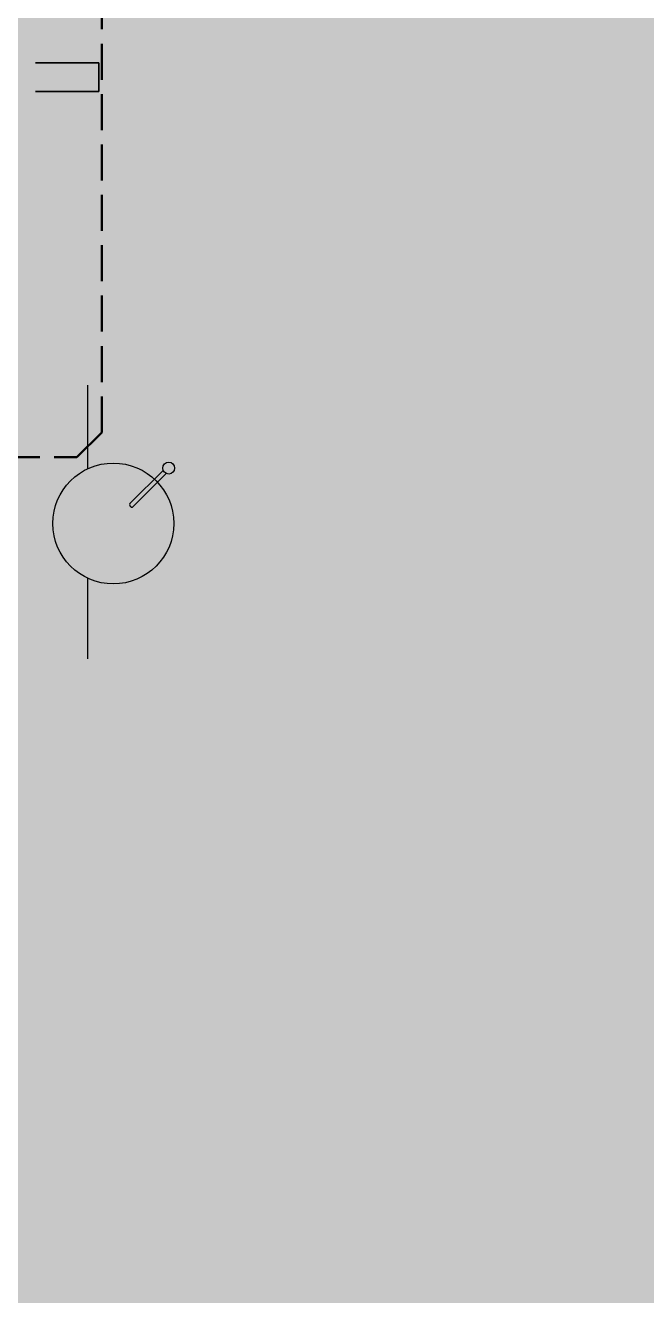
# Model space of a CAD drawing. Header units: inches. Extents: x 143994 to 247866, y 243815 to 272761.
# Drawn here: x 161041 to 163197, y 252644 to 257056 of the extents above; entities that cross this region are included whole.
import ezdxf

# ---------------------------------------------------------------- set-up
doc = ezdxf.new("R2010")
doc.units = ezdxf.units.IN
doc.header["$LTSCALE"] = 1000
doc.header["$MEASUREMENT"] = 0
doc.linetypes.add('DASH', pattern=[0.35, 0.25, -0.1])
doc.layers.get('DEFPOINTS').update_dxf_attribs({"color": 62})
doc.layers.add('0-建筑2F', color=127, linetype='Continuous')
doc.layers.add('厨卫', color=44, linetype='Continuous')
doc.layers.add('00污水管', color=120, linetype='DASH', lineweight=50)
doc.layers.add('A-Wall', color=254, linetype='Continuous', lineweight=35)

# ---------------------------------------------------------------- blocks, each defined once
blk = doc.blocks.new('QWQW8EF')
at = {"layer": '00污水管', "ltscale": 0.5}
for p, q in [((642236.9, -505938.3), (642236.9, -497335.6)), ((642150.5, -506024.7), (642236.9, -505938.3)), ((638921.9, -506024.7), (642150.5, -506024.7))]:
    blk.add_line(p, q, dxfattribs=at)
blk = doc.blocks.new('1442323')
at = {"layer": 'A-Wall', "color": 127}
for p, q in [((684056.9, -383319.3), (684276.9, -383319.3)), ((684276.9, -383319.3), (684276.9, -383419.3)), ((684276.9, -383419.3), (684056.9, -383419.3))]:
    blk.add_line(p, q, dxfattribs=at)
at = {"layer": '厨卫', "color": 127}
for p, q in [((684236.9, -384439.3), (684236.9, -384729.6)), ((684500.6, -384734.4), (684384.7, -384850.3)), ((684395, -384861.2), (684510.6, -384745.5)), ((684384.1, -384857.4), (684387.6, -384860.8)), ((684236.9, -385109), (684236.9, -385389.3))]:
    blk.add_line(p, q, dxfattribs=at)
for centre, radius in [((684326.9, -384919.3), 210), ((684519.3, -384726.9), 20.5)]:
    blk.add_circle(centre, radius, dxfattribs=at)
for centre, radius, start, end in [((684389.2, -384854.2), 5.98, 138.5843, 211.5883), ((684391.4, -384857.6), 5, 219.6511, 315)]:
    blk.add_arc(centre, radius, start, end, dxfattribs=at)

msp = doc.modelspace()

# ---------------------------------------------------------------- hatches: boundary and pattern name
at = {"layer": 'DEFPOINTS'}
h = msp.add_hatch(dxfattribs=at)
h.set_pattern_fill('ANSI31', color=250)
h.set_pattern_definition([(45, (-65482.5842, -4e-05), (-1.122532015, 1.122532015), [])])
h.paths.add_polyline_path([(182383.45, 243814.78), (157803.44, 243814.78), (157803.44, 270814.78), (182383.45, 270814.78)])

# ---------------------------------------------------------------- block references
msp.add_blockref('QWQW8EF', (-480931.31, 761580.81))
at = {"layer": '0-建筑2F'}
msp.add_blockref('1442323', (-522981.31, 640245.41), dxfattribs=at)

doc.saveas('drawing.dxf')
